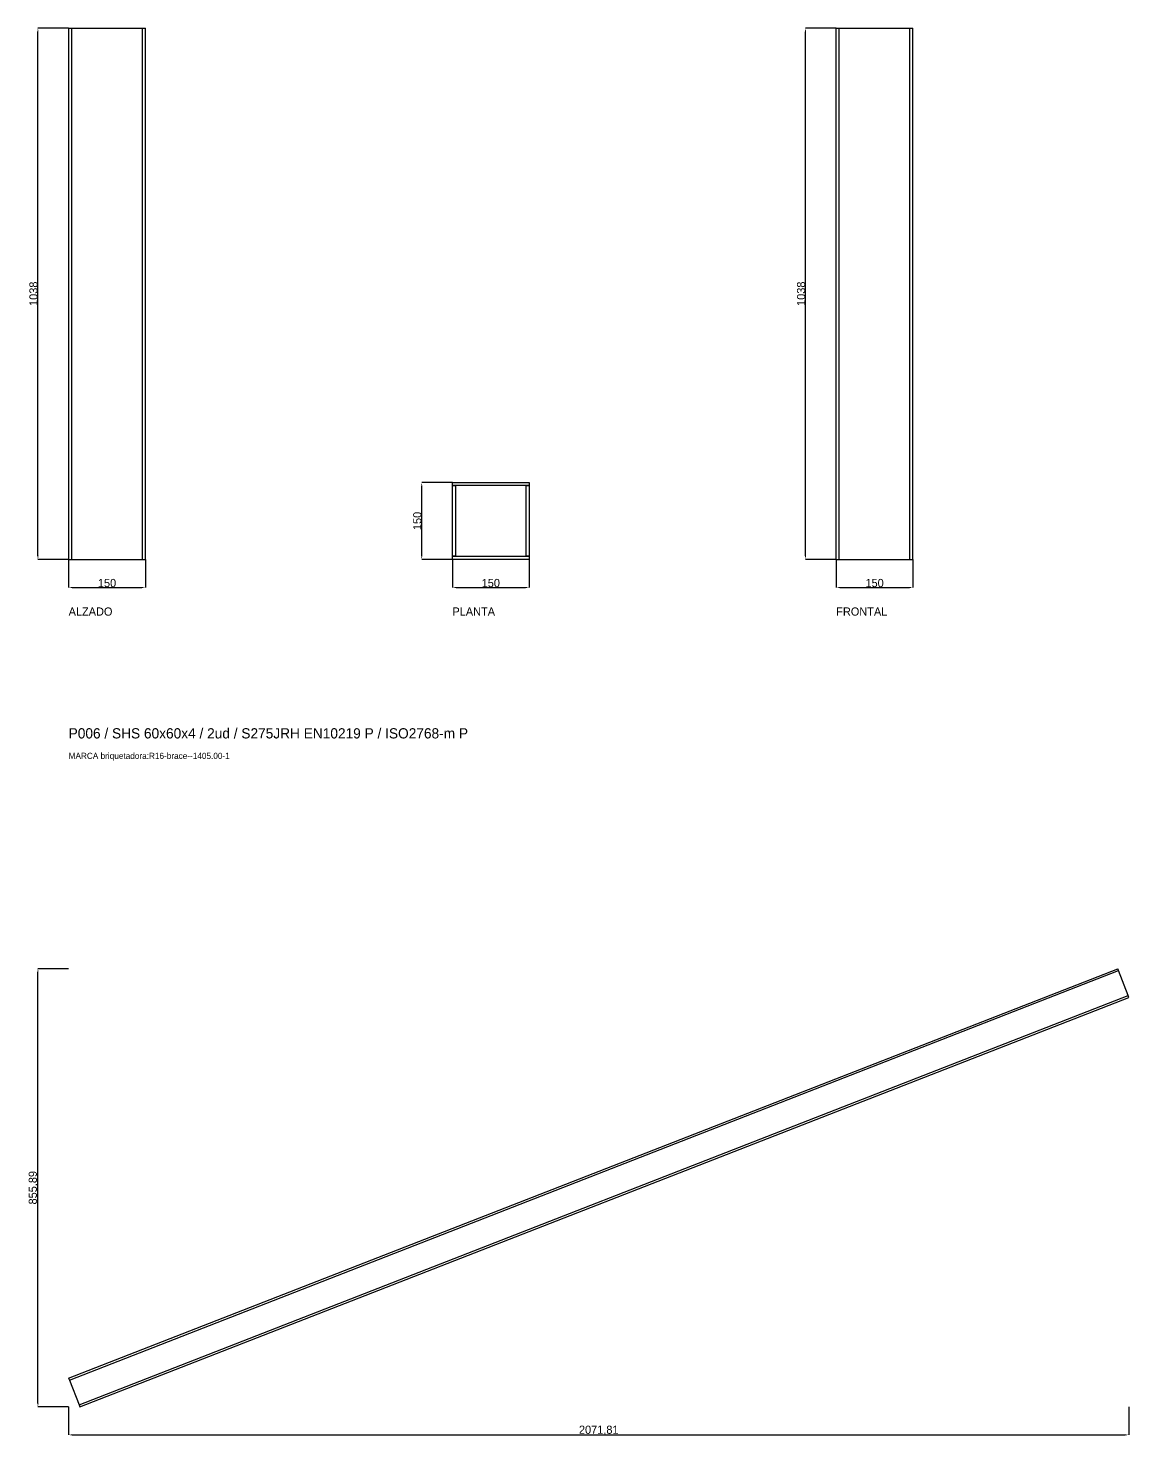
# Model space of a CAD drawing. Header units: millimetres. Extents: x -79 to 41330, y -75911 to 371.
# Drawn here: x -79 to 2072, y -6797 to -4046 of the extents above; entities that cross this region are included whole.
import ezdxf

# ---------------------------------------------------------------- set-up
doc = ezdxf.new("R2010")
doc.units = ezdxf.units.MM
for name, color, linetype in [('R17_COTAS_P', 1, 'Continuous'), ('R17_PIEZAS_P', 3, 'Continuous'), ('R17_TEXTOS', 7, 'Continuous')]:
    doc.layers.add(name, color=color, linetype=linetype)
doc.dimstyles.get("Standard").update_dxf_attribs({"dimtxt": 2.5, "dimasz": 2.5, "dimexe": 1.25, "dimexo": 0.625, "dimtad": 1, "dimcen": 2.5, "dimazin": 3, "dimtfac": 1, "dimtmove": 0, "dimatfit": 3})

# ---------------------------------------------------------------- blocks, each defined once
blk = doc.blocks.new('_CLOSEDFILLED')
at = {"color": 0, "linetype": 'BYBLOCK'}
blk.add_solid([(-1, 0.16), (0, 0), (-1, -0.16)], dxfattribs=at)
blk = doc.blocks.new('*D27')
for p, q in [((0, -5084), (0, -5139)), ((150, -5084), (150, -5139)), ((7, -5139), (143, -5139))]:
    blk.add_line(p, q)
at = {"layer": 'Defpoints'}
for p in [(0, -5084), (150, -5084), (0, -5139)]:
    blk.add_point(p, dxfattribs=at)
at = {"layer": 'R17_COTAS_P', "xscale": 7, "yscale": 7, "rotation": 180}
blk.add_blockref('_CLOSEDFILLED', (0, -5139), dxfattribs=at)
at = {"layer": 'R17_COTAS_P', "xscale": 7, "yscale": 7}
blk.add_blockref('_CLOSEDFILLED', (150, -5139), dxfattribs=at)
at = {"layer": 'R17_COTAS_P', "insert": (75, -5130.375), "char_height": 16, "attachment_point": 5}
blk.add_mtext('150', dxfattribs=at)
blk = doc.blocks.new('*D28')
for p, q in [((0, -4046), (-60, -4046)), ((-60, -5077), (-60, -4053)), ((0, -5084), (-60, -5084))]:
    blk.add_line(p, q)
at = {"layer": 'Defpoints'}
for p in [(0, -4046), (-60, -5084), (0, -5084)]:
    blk.add_point(p, dxfattribs=at)
at = {"layer": 'R17_COTAS_P', "xscale": 7, "yscale": 7}
for p, rotation in [((-60, -4046), 90), ((-60, -5084), 270)]:
    blk.add_blockref('_CLOSEDFILLED', p, dxfattribs=dict(at, rotation=rotation))
at = {"layer": 'R17_COTAS_P', "insert": (-68.625, -4565), "char_height": 16, "attachment_point": 5, "rotation": 90}
blk.add_mtext('1038', dxfattribs=at)
blk = doc.blocks.new('*D29')
for p, q in [((750, -5084), (750, -5139)), ((900, -5084), (900, -5139)), ((757, -5139), (893, -5139))]:
    blk.add_line(p, q)
at = {"layer": 'Defpoints'}
for p in [(750, -5084), (900, -5084), (750, -5139)]:
    blk.add_point(p, dxfattribs=at)
at = {"layer": 'R17_COTAS_P', "xscale": 7, "yscale": 7, "rotation": 180}
blk.add_blockref('_CLOSEDFILLED', (750, -5139), dxfattribs=at)
at = {"layer": 'R17_COTAS_P', "xscale": 7, "yscale": 7}
blk.add_blockref('_CLOSEDFILLED', (900, -5139), dxfattribs=at)
at = {"layer": 'R17_COTAS_P', "insert": (825, -5130.375), "char_height": 16, "attachment_point": 5}
blk.add_mtext('150', dxfattribs=at)
blk = doc.blocks.new('*D30')
for p, q in [((750, -4934), (690, -4934)), ((690, -5077), (690, -4941)), ((750, -5084), (690, -5084))]:
    blk.add_line(p, q)
at = {"layer": 'Defpoints'}
for p in [(750, -4934), (690, -5084), (750, -5084)]:
    blk.add_point(p, dxfattribs=at)
at = {"layer": 'R17_COTAS_P', "xscale": 7, "yscale": 7}
for p, rotation in [((690, -4934), 90), ((690, -5084), 270)]:
    blk.add_blockref('_CLOSEDFILLED', p, dxfattribs=dict(at, rotation=rotation))
at = {"layer": 'R17_COTAS_P', "insert": (681.375, -5009), "char_height": 16, "attachment_point": 5, "rotation": 90}
blk.add_mtext('150', dxfattribs=at)
blk = doc.blocks.new('*D31')
for p, q in [((1500, -5084), (1500, -5139)), ((1650, -5084), (1650, -5139)), ((1507, -5139), (1643, -5139))]:
    blk.add_line(p, q)
at = {"layer": 'Defpoints'}
for p in [(1500, -5084), (1650, -5084), (1500, -5139)]:
    blk.add_point(p, dxfattribs=at)
at = {"layer": 'R17_COTAS_P', "xscale": 7, "yscale": 7, "rotation": 180}
blk.add_blockref('_CLOSEDFILLED', (1500, -5139), dxfattribs=at)
at = {"layer": 'R17_COTAS_P', "xscale": 7, "yscale": 7}
blk.add_blockref('_CLOSEDFILLED', (1650, -5139), dxfattribs=at)
at = {"layer": 'R17_COTAS_P', "insert": (1575, -5130.375), "char_height": 16, "attachment_point": 5}
blk.add_mtext('150', dxfattribs=at)
blk = doc.blocks.new('*D32')
for p, q in [((1500, -4046), (1440, -4046)), ((1440, -5077), (1440, -4053)), ((1500, -5084), (1440, -5084))]:
    blk.add_line(p, q)
at = {"layer": 'Defpoints'}
for p in [(1500, -4046), (1440, -5084), (1500, -5084)]:
    blk.add_point(p, dxfattribs=at)
at = {"layer": 'R17_COTAS_P', "xscale": 7, "yscale": 7}
for p, rotation in [((1440, -4046), 90), ((1440, -5084), 270)]:
    blk.add_blockref('_CLOSEDFILLED', p, dxfattribs=dict(at, rotation=rotation))
at = {"layer": 'R17_COTAS_P', "insert": (1431.375, -4565), "char_height": 16, "attachment_point": 5, "rotation": 90}
blk.add_mtext('1038', dxfattribs=at)
blk = doc.blocks.new('*D33')
for p, q in [((0, -6739.9), (0, -6794.9)), ((2071.8, -6739.9), (2071.8, -6794.9)), ((7, -6794.9), (2064.8, -6794.9))]:
    blk.add_line(p, q)
at = {"layer": 'Defpoints'}
for p in [(0, -6739.9), (2071.8, -6739.9), (0, -6794.9)]:
    blk.add_point(p, dxfattribs=at)
at = {"layer": 'R17_COTAS_P', "xscale": 7, "yscale": 7, "rotation": 180}
blk.add_blockref('_CLOSEDFILLED', (0, -6794.9), dxfattribs=at)
at = {"layer": 'R17_COTAS_P', "xscale": 7, "yscale": 7}
blk.add_blockref('_CLOSEDFILLED', (2071.8, -6794.9), dxfattribs=at)
at = {"layer": 'R17_COTAS_P', "insert": (1035.9, -6786.3), "char_height": 16, "attachment_point": 5}
blk.add_mtext('2071,81', dxfattribs=at)
blk = doc.blocks.new('*D34')
for p, q in [((0, -5884), (-60, -5884)), ((-60, -6732.9), (-60, -5891)), ((0, -6739.9), (-60, -6739.9))]:
    blk.add_line(p, q)
at = {"layer": 'Defpoints'}
for p in [(0, -5884), (-60, -6739.9), (0, -6739.9)]:
    blk.add_point(p, dxfattribs=at)
at = {"layer": 'R17_COTAS_P', "xscale": 7, "yscale": 7}
for p, rotation in [((-60, -5884), 90), ((-60, -6739.9), 270)]:
    blk.add_blockref('_CLOSEDFILLED', p, dxfattribs=dict(at, rotation=rotation))
at = {"layer": 'R17_COTAS_P', "insert": (-68.6, -6311.9), "char_height": 16, "attachment_point": 5, "rotation": 90}
blk.add_mtext('855,89', dxfattribs=at)

msp = doc.modelspace()

# ---------------------------------------------------------------- linework, layer by layer
at = {"layer": 'R17_PIEZAS_P'}
for p, q in [((0, -4046), (150, -4046)), ((0, -4046), (0, -5084)), ((0, -4046), (6, -4046)), ((6, -5084), (6, -4046)), ((144, -4046), (150, -4046)), ((144, -4046), (144, -5084)), ((150, -5084), (150, -4046)), ((1500, -4046), (1506, -4046)), ((1500, -5084), (1500, -4046)), ((1506, -5084), (1506, -4046)), ((1506, -4046), (1644, -4046)), ((1644, -4046), (1650, -4046)), ((1644, -5084), (1644, -4046)), ((1650, -5084), (1650, -4046)), ((750, -4940), (750, -4934)), ((750, -4934), (900, -4934)), ((900, -4940), (750, -4940)), ((750, -5078), (750, -4940)), ((750, -4940), (756, -4940)), ((756, -4940), (756, -5078)), ((894, -5078), (894, -4940)), ((894, -4940), (900, -4940)), ((900, -4934), (900, -4940)), ((900, -4940), (900, -5078)), ((0, -5084), (150, -5084)), ((0, -5084), (6, -5084)), ((144, -5084), (150, -5084)), ((750, -5084), (750, -5078)), ((750, -5078), (900, -5078)), ((756, -5078), (750, -5078)), ((900, -5084), (750, -5084)), ((900, -5078), (894, -5078)), ((900, -5078), (900, -5084)), ((1500, -5084), (1506, -5084)), ((1506, -5084), (1644, -5084)), ((1644, -5084), (1650, -5084)), ((0, -6684), (2050, -5884)), ((2051.454, -5887.726), (2050, -5884)), ((1.454, -6687.726), (2051.454, -5887.726)), ((2070.358, -5936.168), (2051.454, -5887.726)), ((20.358, -6736.168), (2070.358, -5936.168)), ((21.813, -6739.895), (2071.813, -5939.895)), ((2071.813, -5939.895), (2070.358, -5936.168)), ((0, -6684), (1.454, -6687.726)), ((1.454, -6687.726), (20.358, -6736.168)), ((20.358, -6736.168), (21.813, -6739.895))]:
    msp.add_line(p, q, dxfattribs=at)

# ---------------------------------------------------------------- texts
at = {"layer": 'R17_TEXTOS'}
for s, height, p in [('ALZADO', 16, (0, -5194)), ('PLANTA', 16, (750, -5194)), ('FRONTAL', 16, (1500, -5194)), ('P006 / SHS 60x60x4 / 2ud / S275JRH EN10219 P / ISO2768-m P', 20, (0, -5434)), ('MARCA briquetadora:R16-brace--1405.00-1', 12, (0, -5474))]:
    msp.add_text(s, height=height, dxfattribs=at).set_placement(p)

# ---------------------------------------------------------------- dimensions: what is measured, and where the dimension line sits
at = {"layer": 'R17_COTAS_P'}
for base, p1, p2, picture, middle in [((-60, -5084), (0, -5084), (0, -4046), '*D28', (-68.625, -4565)), ((1440, -5084), (1500, -5084), (1500, -4046), '*D32', (1431.375, -4565)), ((690, -5084), (750, -5084), (750, -4934), '*D30', (681.375, -5009)), ((-60, -6739.8947), (0, -6739.8947), (0, -5884), '*D34', (-68.625, -6311.9473))]:
    dim = msp.add_linear_dim(base=base, p1=p1, p2=p2, angle=90, dimstyle='Standard', override={"dimtxt": 16, "dimasz": 7, "dimtad": 1, "dimdec": 2}, dxfattribs=at)
    dim.commit()
    dim.dimension.update_dxf_attribs({"geometry": picture, "text_midpoint": middle})
for base, p1, p2, picture, middle in [((0, -5139), (0, -5084), (150, -5084), '*D27', (75, -5130.375)), ((750, -5139), (750, -5084), (900, -5084), '*D29', (825, -5130.375)), ((1500, -5139), (1500, -5084), (1650, -5084), '*D31', (1575, -5130.375)), ((0, -6794.895), (0, -6739.895), (2071.813, -6739.895), '*D33', (1035.906, -6786.27))]:
    dim = msp.add_linear_dim(base=base, p1=p1, p2=p2, dimstyle='Standard', override={"dimtxt": 16, "dimasz": 7, "dimtad": 1, "dimdec": 2}, dxfattribs=at)
    dim.commit()
    dim.dimension.update_dxf_attribs({"geometry": picture, "text_midpoint": middle})

doc.saveas('drawing.dxf')
